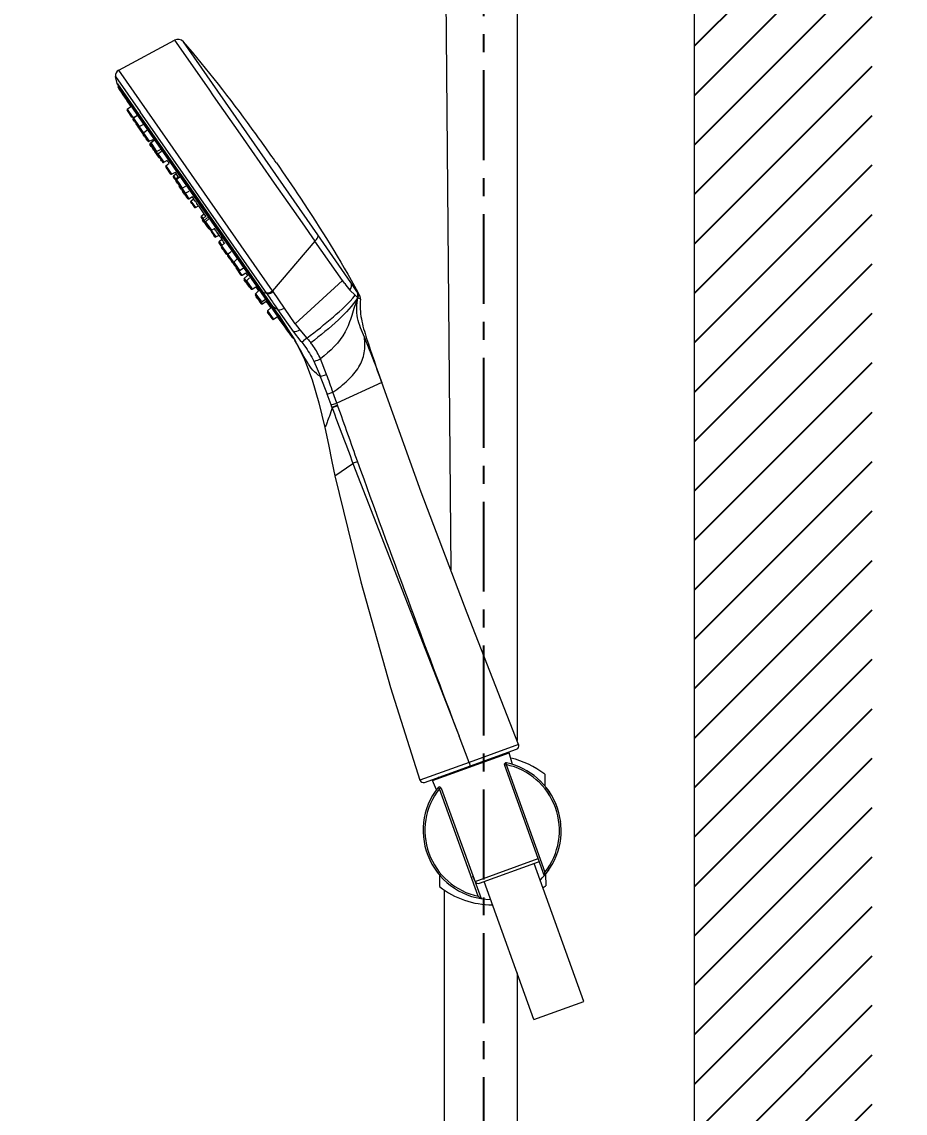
# Model space of a CAD drawing. Header units: millimetres. Extents: x 6110 to 6704, y -2661 to -1821.
# Drawn here: x 6550 to 6612.3, y -2240.7 to -2163.6 of the extents above; entities that cross this region are included whole.
import ezdxf

# ---------------------------------------------------------------- set-up
doc = ezdxf.new("R2010")
doc.units = ezdxf.units.MM
doc.header["$LTSCALE"] = 0.1
doc.linetypes.add('CENTERX2', pattern=[101.6, 63.5, -12.7, 12.7, -12.7])
doc.layers.get('0').update_dxf_attribs({"lineweight": 15})
doc.layers.add('CENTER', color=1, linetype='CENTERX2')
doc.layers.add('hatch', color=2, linetype='Continuous')
doc.layers.add('DIM', color=3, linetype='Continuous', lineweight=9)
doc.styles.get("Standard").update_dxf_attribs({"font": 'arial.ttf'})
doc.dimstyles.new('ISO-25', dxfattribs={"dimtxt": 2.5, "dimasz": 2.5, "dimexe": 1.25, "dimexo": 0.625, "dimtad": 1, "dimlfac": 5, "dimtxsty": 'Standard', "dimcen": 2.5, "dimadec": 0, "dimazin": 0, "dimtfac": 1, "dimtmove": 0, "dimatfit": 3, "dimfxl": 0, "dimarcsym": 0})

# ---------------------------------------------------------------- blocks, each defined once
blk = doc.blocks.new('*D72')
at = {"layer": 'Defpoints', "color": 0}
for p in [(6597.467, -2155.317), (6632.353, -2155.317), (6597.467, -2347.167)]:
    blk.add_point(p, dxfattribs=at)
at = {"layer": 'DIM', "color": 0, "lineweight": -2}
for p, q in [((6598.092, -2155.317), (6633.603, -2155.317)), ((6632.353, -2343.167), (6632.353, -2159.317)), ((6598.092, -2347.167), (6633.603, -2347.167))]:
    blk.add_line(p, q, dxfattribs=at)
at = {"layer": 'DIM', "color": 0}
for points in [[(6631.687, -2159.317), (6633.02, -2159.317), (6632.353, -2155.317)], [(6631.687, -2343.167), (6633.02, -2343.167), (6632.353, -2347.167)]]:
    blk.add_solid(points, dxfattribs=at)
at = {"layer": 'DIM', "color": 0, "insert": (6629.686, -2251.242), "char_height": 4, "attachment_point": 5, "rotation": 90}
blk.add_mtext('890', dxfattribs=at)
blk = doc.blocks.new('*D101')
at = {"layer": 'Defpoints', "color": 0}
for p in [(6582.564, -2065.446), (6577.237, -2374.632), (6560.365, -2384.178), (6559.133, -2399.214), (6582.564, -2406.63)]:
    blk.add_point(p, dxfattribs=at)
at = {"layer": 'DIM', "color": 0, "lineweight": -2}
for p, q in [((6559.821, -2384.485), (6549.968, -2390.06)), ((6582.564, -2407.255), (6582.564, -2409.07))]:
    blk.add_line(p, q, dxfattribs=at)
blk.add_arc((6582.564, -2371.618), 36.202, 217.41963, 262.08037, dxfattribs=at)
at = {"layer": 'DIM', "color": 0}
for points in [[(6553.117, -2394.075), (6554.508, -2393.156), (6551.056, -2389.445)], [(6577.634, -2406.643), (6577.519, -2408.306), (6582.564, -2407.82)]]:
    blk.add_solid(points, dxfattribs=at)
at = {"layer": 'DIM', "color": 0, "insert": (6565.928, -2400.145), "char_height": 5, "attachment_point": 5, "rotation": 329.75}
blk.add_mtext('61%%D', dxfattribs=at)

msp = doc.modelspace()

# ---------------------------------------------------------------- hatches: boundary and pattern name
at = {"layer": 'hatch'}
h = msp.add_hatch(dxfattribs=at)
h.set_pattern_fill('ANSI31', color=256, scale=0.777568)
h.set_pattern_definition([(45, (5809.2703, -2562.4971), (-1.7456907, 1.7456907), [])])
edge = h.paths.add_edge_path()
edge.add_spline(control_points=[(6597.4753, -2327.6311), (6597.5331, -2327.6451), (6597.6353, -2327.6615), (6597.7761, -2327.6615), (6597.8566, -2327.6514), (6597.8936, -2327.6448)], knot_values=[0, 0, 0, 0, 0.4237752, 0.7322165, 1, 1, 1, 1], degree=3, periodic=0)
edge.add_line((6597.5166, -2327.6369), (6597.9333, -2327.6369))
edge.add_arc((6597.7003, -2326.5693), 1.0927, 280.190547, 282.316356, ccw=False)
edge.add_spline(control_points=[(6597.8936, -2327.6448), (6597.8566, -2327.6514), (6597.7761, -2327.6615), (6597.6353, -2327.6615), (6597.5331, -2327.6451), (6597.4753, -2327.6311)], knot_values=[0, 0, 0, 0, 0.2677835, 0.5762248, 1, 1, 1, 1], degree=3, periodic=0)
edge.add_line((6597.4668, -2327.6762), (6597.4668, -2329.6212))
edge.add_line((6597.4668, -2329.6212), (6597.5166, -2329.6212))
edge.add_spline(control_points=[(6597.8936, -2329.6133), (6597.8566, -2329.6067), (6597.7761, -2329.5966), (6597.6353, -2329.5966), (6597.5331, -2329.613), (6597.4753, -2329.627)], knot_values=[0, 0, 0, 0, 0.2677887, 0.5762346, 1, 1, 1, 1], degree=3, periodic=0)
edge.add_line((6599.0317, -2329.4097), (6599.2169, -2329.4097))
edge.add_ellipse((6599.6335, -2328.629), major_axis=(0, -1), ratio=0.6666667, start_angle=218.682187, end_angle=321.317813, ccw=False)
edge.add_line((6598.6491, -2327.6369), (6597.5166, -2327.6369))
edge.add_spline(control_points=[(6597.4753, -2327.6311), (6597.5331, -2327.6451), (6597.6353, -2327.6615), (6597.7761, -2327.6615), (6597.8566, -2327.6514), (6597.8936, -2327.6448)], knot_values=[0, 0, 0, 0, 0.4237752, 0.7322165, 1, 1, 1, 1], degree=3, periodic=0)
edge.add_arc((6597.7003, -2326.5693), 1.0927, 280.190547, 282.316356)
edge.add_line((6597.9333, -2327.6369), (6605.717, -2327.6369))
edge.add_line((6605.717, -2327.6369), (6605.717, -2329.6212))
edge.add_line((6605.717, -2329.6212), (6597.5166, -2329.6212))
edge.add_spline(control_points=[(6597.8936, -2329.6133), (6597.8566, -2329.6067), (6597.7761, -2329.5966), (6597.6353, -2329.5966), (6597.5331, -2329.613), (6597.4753, -2329.627)], knot_values=[0, 0, 0, 0, 0.2677887, 0.5762346, 1, 1, 1, 1], degree=3, periodic=0)
edge.add_line((6597.4753, -2329.627), (6597.4668, -2329.6291))
edge.add_line((6597.4668, -2329.6291), (6597.4668, -2342.6294))
edge.add_line((6597.4668, -2342.6294), (6597.4753, -2342.6314))
edge.add_spline(control_points=[(6597.4753, -2342.6314), (6597.5331, -2342.6454), (6597.6353, -2342.6618), (6597.7761, -2342.6618), (6597.8566, -2342.6518), (6597.8936, -2342.6451)], knot_values=[0, 0, 0, 0, 0.4237752, 0.7322165, 1, 1, 1, 1], degree=3, periodic=0)
edge.add_line((6597.5166, -2342.6372), (6597.9333, -2342.6372))
edge.add_arc((6597.7003, -2341.5697), 1.0927, 280.190547, 282.316356, ccw=False)
edge.add_spline(control_points=[(6597.8936, -2342.6451), (6597.8566, -2342.6518), (6597.7761, -2342.6618), (6597.6353, -2342.6618), (6597.5331, -2342.6454), (6597.4753, -2342.6314)], knot_values=[0, 0, 0, 0, 0.2677835, 0.5762248, 1, 1, 1, 1], degree=3, periodic=0)
edge.add_line((6597.4668, -2342.6765), (6597.4668, -2344.6216))
edge.add_line((6597.4668, -2344.6216), (6597.5166, -2344.6216))
edge.add_spline(control_points=[(6597.8936, -2344.6136), (6597.8566, -2344.607), (6597.7761, -2344.5969), (6597.6353, -2344.5969), (6597.5331, -2344.6133), (6597.4753, -2344.6273)], knot_values=[0, 0, 0, 0, 0.2677887, 0.5762346, 1, 1, 1, 1], degree=3, periodic=0)
edge.add_line((6599.0317, -2344.41), (6599.2169, -2344.41))
edge.add_ellipse((6599.6335, -2343.6294), major_axis=(0, -1), ratio=0.6666667, start_angle=218.682187, end_angle=321.317813, ccw=False)
edge.add_line((6598.6491, -2342.6372), (6597.5166, -2342.6372))
edge.add_spline(control_points=[(6597.4753, -2342.6314), (6597.5331, -2342.6454), (6597.6353, -2342.6618), (6597.7761, -2342.6618), (6597.8566, -2342.6518), (6597.8936, -2342.6451)], knot_values=[0, 0, 0, 0, 0.4237752, 0.7322165, 1, 1, 1, 1], degree=3, periodic=0)
edge.add_arc((6597.7003, -2341.5697), 1.0927, 280.190547, 282.316356)
edge.add_line((6597.9333, -2342.6372), (6605.717, -2342.6372))
edge.add_line((6605.717, -2342.6372), (6605.717, -2344.6216))
edge.add_line((6605.717, -2344.6216), (6597.5166, -2344.6216))
edge.add_spline(control_points=[(6597.8936, -2344.6136), (6597.8566, -2344.607), (6597.7761, -2344.5969), (6597.6353, -2344.5969), (6597.5331, -2344.6133), (6597.4753, -2344.6273)], knot_values=[0, 0, 0, 0, 0.2677887, 0.5762346, 1, 1, 1, 1], degree=3, periodic=0)
edge.add_line((6597.4753, -2344.6273), (6597.4668, -2344.6294))
edge.add_line((6597.4668, -2344.6294), (6597.4668, -2580.4433))
edge.add_line((6597.4668, -2580.4433), (6610.0143, -2580.4433))
edge.add_line((6610.0143, -2580.4433), (6610.0143, -2004.0771))
edge.add_line((6610.0143, -2004.0771), (6597.4668, -2004.0771))
edge.add_line((6597.4668, -2004.0771), (6597.4668, -2327.629))
edge.add_line((6597.4668, -2327.629), (6597.4753, -2327.6311))

# ---------------------------------------------------------------- linework, layer by layer
msp.add_line((6597.4668, -2580.4433), (6597.4668, -2003.4667))
at = {"color": 7, "linetype": 'Continuous'}
for p, q in [((6579.8722, -2157.8049), (6580.2607, -2202.3249)), ((6584.9393, -2157.7607), (6584.9393, -2214.3871)), ((6556.8177, -2167.0359), (6560.7591, -2164.9259)), ((6560.7591, -2164.9259), (6563.1733, -2168.3898)), ((6570.8792, -2178.6751), (6561.3769, -2165.0364)), ((6559.3586, -2170.6817), (6556.8177, -2167.0359)), ((6556.5784, -2167.4888), (6558.3244, -2169.9937)), ((6556.7075, -2167.9776), (6556.5784, -2167.4888)), ((6556.723, -2168.0081), (6556.7075, -2167.9776)), ((6561.4085, -2174.7239), (6556.7075, -2167.9776)), ((6556.723, -2168.0081), (6561.037, -2174.1989)), ((6556.7838, -2168.1638), (6556.8161, -2168.1413)), ((6556.7838, -2168.1638), (6561.0049, -2174.2213)), ((6556.7641, -2168.2668), (6559.2678, -2171.8592)), ((6563.1733, -2168.3898), (6563.491, -2168.8459)), ((6563.491, -2168.8459), (6565.3904, -2171.5721)), ((6557.4137, -2169.7966), (6557.6659, -2169.6208)), ((6557.4137, -2169.7966), (6557.8144, -2170.3968)), ((6557.395, -2169.901), (6557.7225, -2170.3711)), ((6557.8144, -2170.3968), (6557.7225, -2170.3711)), ((6557.8144, -2170.3968), (6557.9871, -2170.3205)), ((6557.8422, -2170.4235), (6557.8242, -2170.4451)), ((6557.8285, -2170.5239), (6557.9224, -2170.6586)), ((6557.949, -2170.6956), (6557.8292, -2170.5236)), ((6557.8474, -2170.4195), (6557.8415, -2170.4238)), ((6557.8656, -2170.4447), (6557.8432, -2170.5437)), ((6557.8468, -2170.4197), (6558.0983, -2170.2416)), ((6557.8474, -2170.4195), (6557.8656, -2170.4446)), ((6557.8656, -2170.4446), (6558.2489, -2171.0189)), ((6567.262, -2182.8233), (6558.3244, -2169.9937)), ((6557.9448, -2170.6895), (6558.0368, -2170.8215)), ((6558.0368, -2170.8215), (6558.1565, -2170.9934)), ((6558.1558, -2170.9936), (6558.0471, -2170.8377)), ((6558.1558, -2170.9964), (6558.1565, -2171.0252)), ((6558.1565, -2171.0252), (6558.1681, -2171.0522)), ((6558.1681, -2171.0522), (6558.4934, -2171.5191)), ((6558.2445, -2171.0376), (6558.5286, -2171.4566)), ((6558.2487, -2171.0189), (6558.5334, -2170.8902)), ((6558.5501, -2171.4738), (6558.7963, -2171.2872)), ((6567.6788, -2182.6249), (6559.3586, -2170.6817)), ((6558.5215, -2171.5433), (6558.4934, -2171.5191)), ((6558.5286, -2171.4566), (6558.5454, -2171.4814)), ((6558.5332, -2171.5768), (6558.628, -2171.7129)), ((6558.6526, -2171.7471), (6558.5338, -2171.5766)), ((6558.5681, -2171.4991), (6558.5478, -2171.5967)), ((6558.55, -2171.4739), (6558.568, -2171.4991)), ((6558.568, -2171.4991), (6558.9535, -2172.0677)), ((6558.6486, -2171.7413), (6558.7398, -2171.8723)), ((6558.7398, -2171.8723), (6558.8589, -2172.0432)), ((6558.8583, -2172.0435), (6558.752, -2171.891)), ((6558.9022, -2172.0735), (6558.9298, -2172.0748)), ((6558.9292, -2172.075), (6558.9535, -2172.0677)), ((6558.9534, -2172.0678), (6559.2311, -2171.9313)), ((6559.029, -2172.2031), (6559.2711, -2172.0079)), ((6559.0727, -2172.1809), (6559.3193, -2171.9971)), ((6559.2678, -2171.8592), (6566.8679, -2182.7689)), ((6565.3904, -2171.5721), (6565.6005, -2171.8736)), ((6565.6005, -2171.8736), (6566.7816, -2173.5691)), ((6559.1103, -2172.4419), (6559.0145, -2172.3043)), ((6559.029, -2172.2031), (6559.0432, -2172.2237)), ((6559.0559, -2172.284), (6559.3826, -2172.7529)), ((6559.0706, -2172.3848), (6559.1092, -2172.4403)), ((6559.0726, -2172.181), (6559.1426, -2172.2771)), ((6559.1092, -2172.4403), (6559.1134, -2172.4463)), ((6559.1426, -2172.2771), (6559.1097, -2172.3611)), ((6559.1134, -2172.4463), (6559.222, -2172.6022)), ((6559.1426, -2172.2771), (6559.4766, -2172.7777)), ((6559.222, -2172.6022), (6559.2432, -2172.6326)), ((6559.2431, -2172.6326), (6559.2393, -2172.627)), ((6559.2818, -2172.6881), (6559.2431, -2172.6326)), ((6559.2432, -2172.6326), (6559.423, -2172.8904)), ((6559.3441, -2172.777), (6559.6287, -2173.1856)), ((6559.345, -2172.7791), (6559.4009, -2172.8594)), ((6559.4323, -2172.7823), (6559.4441, -2172.7994)), ((6559.4441, -2172.7994), (6559.5553, -2172.9606)), ((6559.4765, -2172.7777), (6559.757, -2172.6429)), ((6559.5822, -2172.957), (6559.8255, -2172.7668)), ((6559.5244, -2173.0366), (6559.6283, -2173.1858)), ((6559.5668, -2173.059), (6559.8917, -2173.5254)), ((6559.5822, -2172.9571), (6559.6512, -2173.0535)), ((6559.6512, -2173.0535), (6559.6205, -2173.136)), ((6559.6512, -2173.0535), (6559.9873, -2173.5494)), ((6559.7909, -2173.3826), (6559.798, -2173.3927)), ((6559.7932, -2173.386), (6559.7909, -2173.3826)), ((6559.8325, -2173.4424), (6559.7932, -2173.386)), ((6559.798, -2173.3927), (6559.8906, -2173.5258)), ((6559.9615, -2173.5573), (6559.9873, -2173.5493)), ((6559.9873, -2173.5494), (6560.2627, -2173.409)), ((6560.1406, -2173.8006), (6560.3813, -2173.6035)), ((6566.7816, -2173.5691), (6567.7896, -2175.0159)), ((6560.1268, -2173.9018), (6560.2237, -2174.0409)), ((6560.1274, -2173.9012), (6560.4507, -2174.3652)), ((6560.1406, -2173.8006), (6560.1408, -2173.801)), ((6560.1414, -2173.8003), (6560.2096, -2173.8969)), ((6560.1848, -2173.9849), (6560.2229, -2174.0397)), ((6560.2096, -2173.8969), (6560.5479, -2174.3884)), ((6560.3518, -2174.2247), (6560.358, -2174.2336)), ((6560.3518, -2174.2247), (6560.3582, -2174.2339)), ((6560.3917, -2174.2821), (6560.3525, -2174.2259)), ((6560.358, -2174.2336), (6560.4497, -2174.3652)), ((6560.3582, -2174.2339), (6560.3964, -2174.2888)), ((6560.5479, -2174.3884), (6560.8184, -2174.2424)), ((6560.6681, -2174.5141), (6560.8644, -2174.3473)), ((6561.0172, -2174.5698), (6560.8644, -2174.3473)), ((6561.0049, -2174.2213), (6566.9293, -2182.7259)), ((6561.037, -2174.1989), (6561.1915, -2174.4206)), ((6561.1915, -2174.4206), (6562.2714, -2175.9707)), ((6560.6595, -2174.5807), (6560.7366, -2174.6914)), ((6560.6681, -2174.5141), (6560.8491, -2174.7735)), ((6560.7366, -2174.6914), (6560.8103, -2174.7972)), ((6560.8103, -2174.7972), (6560.8465, -2174.8492)), ((6560.8141, -2174.8024), (6560.8567, -2174.8637)), ((6560.8227, -2174.7357), (6561.0188, -2174.569)), ((6560.8491, -2174.7735), (6560.863, -2174.7936)), ((6560.851, -2174.8555), (6560.8613, -2174.8781)), ((6560.9581, -2175.0172), (6560.8613, -2174.8782)), ((6560.8629, -2174.8776), (6561.189, -2175.3456)), ((6560.8776, -2174.7761), (6561.1181, -2174.5835)), ((6560.8776, -2174.7761), (6561.0237, -2174.9771)), ((6560.9041, -2174.9396), (6560.974, -2175.0399)), ((6561.0237, -2174.9771), (6560.9754, -2175.039)), ((6561.0341, -2174.5906), (6561.0188, -2174.569)), ((6561.0237, -2174.9771), (6561.2854, -2175.3693)), ((6561.0767, -2175.1844), (6561.0743, -2175.1925)), ((6561.0743, -2175.1925), (6561.0761, -2175.2193)), ((6561.0775, -2175.1856), (6561.0756, -2175.192)), ((6561.0756, -2175.192), (6561.0774, -2175.2188)), ((6562.9318, -2176.9104), (6561.4085, -2174.7239)), ((6567.7896, -2175.0159), (6568.7492, -2176.3934)), ((6561.0761, -2175.2193), (6561.0872, -2175.2437)), ((6561.0774, -2175.2188), (6561.0886, -2175.2432)), ((6561.1841, -2175.3828), (6561.0873, -2175.2438)), ((6561.2465, -2175.4698), (6561.0886, -2175.2433)), ((6561.1652, -2175.3556), (6561.1996, -2175.4049)), ((6561.2093, -2175.3783), (6561.2007, -2175.4041)), ((6561.2465, -2175.4698), (6561.4133, -2175.7093)), ((6561.2711, -2175.3785), (6561.5104, -2175.7325)), ((6561.2853, -2175.3693), (6561.5597, -2175.2256)), ((6561.3257, -2175.5861), (6561.312, -2175.5665)), ((6561.3121, -2175.5665), (6561.3257, -2175.586)), ((6561.4077, -2175.7407), (6561.3373, -2175.6396)), ((6561.45, -2175.7995), (6561.3386, -2175.6395)), ((6561.3408, -2175.6447), (6561.3397, -2175.643)), ((6561.3797, -2175.7005), (6561.3948, -2175.7221)), ((6561.3948, -2175.7221), (6561.4492, -2175.8001)), ((6561.3948, -2175.7221), (6561.4492, -2175.8001)), ((6561.4342, -2175.7788), (6561.4077, -2175.7407)), ((6561.4088, -2175.7402), (6561.6616, -2176.1032)), ((6561.4955, -2175.7427), (6561.7594, -2176.126)), ((6561.5103, -2175.7325), (6561.7824, -2175.5862)), ((6561.549, -2175.9436), (6561.6605, -2176.1036)), ((6561.657, -2176.0986), (6561.6582, -2176.1002)), ((6561.7594, -2176.126), (6562.0292, -2175.9771)), ((6561.9618, -2176.4507), (6561.8937, -2176.3529)), ((6561.8941, -2176.3524), (6562.1591, -2176.7329)), ((6561.897, -2176.3566), (6561.896, -2176.3552)), ((6561.9021, -2176.286), (6562.0979, -2176.1199)), ((6561.9027, -2176.2857), (6562.0392, -2176.4816)), ((6561.9077, -2176.3719), (6561.9581, -2176.4444)), ((6562.0392, -2176.4816), (6562.2247, -2176.7479)), ((6562.0903, -2176.6352), (6562.1584, -2176.7329)), ((6562.1572, -2176.7301), (6562.0951, -2176.6409)), ((6562.22, -2176.2926), (6562.0979, -2176.1199)), ((6562.1562, -2176.7287), (6562.1572, -2176.7301)), ((6562.2247, -2176.7479), (6562.4468, -2176.6229)), ((6562.2714, -2175.9707), (6563.0115, -2177.033)), ((6562.4468, -2176.6229), (6562.3324, -2176.4547)), ((6568.7492, -2176.3934), (6569.754, -2177.8359)), ((6562.7143, -2177.5309), (6562.6322, -2177.413)), ((6562.6328, -2177.4128), (6562.7289, -2177.5507)), ((6562.6408, -2177.3463), (6562.8359, -2177.1808)), ((6562.6414, -2177.3461), (6562.7615, -2177.5184)), ((6562.7417, -2177.5353), (6562.9762, -2177.3348)), ((6562.9565, -2177.3502), (6562.8359, -2177.1808)), ((6562.8485, -2177.6517), (6563.0825, -2177.4502)), ((6563.5592, -2177.8111), (6562.9318, -2176.9104)), ((6563.0115, -2177.033), (6563.5554, -2177.8138)), ((6562.8175, -2177.7643), (6562.7277, -2177.6356)), ((6562.8262, -2177.7749), (6562.7289, -2177.6352)), ((6562.7417, -2177.5353), (6562.8185, -2177.6427)), ((6562.8252, -2177.7756), (6562.8174, -2177.7644)), ((6562.8175, -2177.7643), (6562.8253, -2177.7755)), ((6562.8175, -2177.7643), (6562.8253, -2177.7755)), ((6562.8184, -2177.7637), (6563.0521, -2178.0992)), ((6562.8185, -2177.6427), (6562.8318, -2177.6617)), ((6562.934, -2177.8921), (6562.836, -2177.7515)), ((6562.8486, -2177.6517), (6562.9276, -2177.7586)), ((6562.918, -2177.8692), (6563.1606, -2178.2174)), ((6562.9376, -2177.8556), (6563.2636, -2178.3236)), ((6562.9499, -2177.7561), (6563.1833, -2177.5535)), ((6562.9499, -2177.7561), (6563.1838, -2178.0777)), ((6562.9541, -2177.9605), (6563.051, -2178.0996)), ((6563.0378, -2178.0001), (6563.0153, -2178.0088)), ((6563.0286, -2178.0674), (6563.0501, -2178.0983)), ((6563.0975, -2178.1295), (6563.1591, -2178.2179)), ((6563.099, -2178.1317), (6563.0975, -2178.1295)), ((6563.1838, -2178.0777), (6563.1177, -2178.1141)), ((6563.1838, -2178.0777), (6563.3625, -2178.3457)), ((6563.2027, -2178.2479), (6563.2113, -2178.2484)), ((6563.2085, -2178.2476), (6563.2619, -2178.3242)), ((6563.2086, -2178.2477), (6563.2214, -2178.2661)), ((6563.3626, -2178.3457), (6563.6299, -2178.1919)), ((6563.5554, -2177.8138), (6564.2685, -2178.8375)), ((6566.9653, -2182.7008), (6563.5592, -2177.8111)), ((6563.6438, -2178.338), (6563.5689, -2178.2325)), ((6569.754, -2177.8359), (6570.6527, -2179.1262)), ((6563.2619, -2178.3242), (6563.2814, -2178.3434)), ((6563.3386, -2178.4271), (6563.4069, -2178.525)), ((6563.3392, -2178.4269), (6563.6042, -2178.8073)), ((6563.3473, -2178.3604), (6563.3696, -2178.3416)), ((6563.3478, -2178.3602), (6563.6698, -2178.8223)), ((6563.3539, -2178.448), (6563.4074, -2178.5248)), ((6563.4049, -2178.5222), (6563.4069, -2178.525)), ((6563.5355, -2178.7097), (6563.5374, -2178.7124)), ((6563.6037, -2178.8075), (6563.5356, -2178.7097)), ((6563.6018, -2178.8039), (6563.538, -2178.7122)), ((6563.6698, -2178.8223), (6563.8933, -2178.6966)), ((6563.8933, -2178.6966), (6563.8067, -2178.5704)), ((6563.8994, -2179.1527), (6564.093, -2178.9881)), ((6564.1609, -2179.0827), (6564.0931, -2178.9882)), ((6564.2685, -2178.8375), (6565.612, -2180.7661)), ((6573.2101, -2182.0313), (6570.8792, -2178.6751)), ((6563.8907, -2179.2194), (6563.9716, -2179.3348)), ((6563.8997, -2179.1526), (6564.0909, -2179.4269)), ((6564.0554, -2179.4551), (6563.9082, -2179.2438)), ((6563.916, -2179.2557), (6563.9713, -2179.335)), ((6563.9613, -2179.32), (6563.9716, -2179.3348)), ((6563.9716, -2179.3348), (6564.0554, -2179.4551)), ((6564.0585, -2179.4595), (6564.0554, -2179.4551)), ((6564.1555, -2179.685), (6564.0575, -2179.5443)), ((6564.0585, -2179.5439), (6564.3817, -2180.0079)), ((6564.1392, -2179.6599), (6564.0585, -2179.5439)), ((6564.0707, -2179.4445), (6564.3025, -2179.2422)), ((6564.0707, -2179.4445), (6564.3796, -2179.8828)), ((6564.1383, -2179.6602), (6564.181, -2179.7215)), ((6564.1383, -2179.6602), (6564.1812, -2179.7219)), ((6564.2833, -2179.256), (6564.2665, -2179.2321)), ((6570.6534, -2179.1268), (6567.6781, -2182.6244)), ((6572.6102, -2181.9001), (6570.6527, -2179.1262)), ((6564.2844, -2179.87), (6564.3807, -2180.0083)), ((6564.301, -2179.892), (6564.3817, -2180.0079)), ((6564.3796, -2179.8828), (6564.4809, -2180.03)), ((6564.4809, -2180.03), (6564.6504, -2179.9317)), ((6564.501, -2180.0159), (6564.5227, -2180.0471)), ((6564.605, -2180.2933), (6564.5055, -2180.1504)), ((6564.6314, -2180.3289), (6564.5067, -2180.15)), ((6564.5167, -2180.0519), (6564.5171, -2180.0526)), ((6564.5179, -2180.0514), (6564.7472, -2179.8442)), ((6564.518, -2180.0514), (6564.8313, -2180.4891)), ((6564.5866, -2180.2668), (6564.6299, -2180.3289)), ((6564.6061, -2180.2925), (6564.6154, -2180.3059)), ((6564.6154, -2180.3059), (6564.6607, -2180.371)), ((6564.6607, -2180.371), (6564.8315, -2180.6161)), ((6564.7207, -2180.4593), (6564.8302, -2180.6166)), ((6564.8313, -2180.4891), (6564.7504, -2180.4997)), ((6564.8313, -2180.4891), (6564.9061, -2180.5976)), ((6564.9314, -2180.6056), (6565.158, -2180.3934)), ((6564.9087, -2180.6456), (6564.9068, -2180.6515)), ((6564.9068, -2180.6515), (6564.9084, -2180.6788)), ((6564.9084, -2180.6788), (6564.9197, -2180.7038)), ((6564.9315, -2180.6056), (6564.9166, -2180.6249)), ((6565.0207, -2180.8488), (6564.9197, -2180.7038)), ((6565.0462, -2180.8826), (6564.9212, -2180.7032)), ((6564.9315, -2180.6056), (6565.2493, -2181.0429)), ((6565.001, -2180.8205), (6565.0445, -2180.8828)), ((6565.0025, -2180.8199), (6565.0309, -2180.8606)), ((6565.0309, -2180.8606), (6565.0763, -2180.9258)), ((6565.0763, -2180.9258), (6565.1519, -2181.0343)), ((6565.0966, -2181.0356), (6565.1951, -2181.1769)), ((6565.0973, -2181.0354), (6565.4206, -2181.4995)), ((6565.1275, -2181.0799), (6565.1951, -2181.1769)), ((6565.1663, -2181.055), (6565.1379, -2181.0143)), ((6565.1519, -2181.0343), (6565.2476, -2181.1717)), ((6565.2493, -2181.0429), (6565.1663, -2181.055)), ((6565.2493, -2181.0429), (6565.349, -2181.1924)), ((6565.2973, -2181.2021), (6565.3098, -2181.2198)), ((6565.349, -2181.1924), (6565.6097, -2181.0289)), ((6565.612, -2180.7661), (6566.9615, -2182.7036)), ((6565.3239, -2181.362), (6565.4199, -2181.4997)), ((6565.4112, -2181.486), (6565.4197, -2181.4982)), ((6565.4816, -2181.465), (6565.5203, -2181.5212)), ((6565.5204, -2181.5212), (6565.7877, -2181.3632)), ((6565.7657, -2181.9952), (6565.6655, -2181.8518)), ((6565.677, -2181.7531), (6565.9056, -2181.5485)), ((6565.6772, -2181.753), (6565.7902, -2181.9127)), ((6565.6849, -2181.8797), (6565.7641, -2181.9934)), ((6565.7641, -2181.9933), (6565.7655, -2181.9953)), ((6565.7641, -2181.9934), (6565.7655, -2181.9953)), ((6565.7643, -2181.9932), (6565.7717, -2182.0038)), ((6565.7717, -2182.0039), (6565.8166, -2182.0683)), ((6565.7902, -2181.9127), (6565.8068, -2181.9361)), ((6565.9419, -2182.2104), (6565.812, -2182.024)), ((6565.8166, -2182.0683), (6565.8932, -2182.1783)), ((6565.8167, -2182.0684), (6565.8253, -2182.0808)), ((6565.8221, -2181.9266), (6566.0476, -2181.7148)), ((6565.8222, -2181.9265), (6566.2002, -2182.4545)), ((6565.8253, -2182.0808), (6565.9056, -2182.196)), ((6572.6103, -2181.9002), (6569.2598, -2184.9551)), ((6572.775, -2182.1188), (6572.6102, -2181.9001)), ((6573.6357, -2182.6654), (6573.2101, -2182.0313)), ((6565.893, -2182.1784), (6565.9233, -2182.2218)), ((6565.893, -2182.1784), (6565.9234, -2182.2221)), ((6565.9053, -2182.1961), (6565.893, -2182.1784)), ((6565.8932, -2182.1783), (6565.9053, -2182.1956)), ((6565.9236, -2182.222), (6565.8932, -2182.1783)), ((6565.9053, -2182.1961), (6565.9888, -2182.3156)), ((6565.9419, -2182.2104), (6566.0329, -2182.341)), ((6566.0329, -2182.341), (6566.0419, -2182.354)), ((6566.0412, -2182.3545), (6566.1362, -2182.4909)), ((6566.0419, -2182.354), (6566.1371, -2182.4906)), ((6566.0509, -2182.3669), (6566.0419, -2182.354)), ((6566.0882, -2182.4205), (6566.0509, -2182.3669)), ((6566.2002, -2182.4545), (6566.1061, -2182.4462)), ((6566.1798, -2182.5208), (6566.2074, -2182.5222)), ((6566.2002, -2182.4545), (6566.2385, -2182.5112)), ((6566.2066, -2182.5225), (6566.2331, -2182.5143)), ((6566.2323, -2182.5146), (6566.2325, -2182.5145)), ((6566.2331, -2182.5143), (6566.2385, -2182.5112)), ((6566.2386, -2182.5111), (6566.5001, -2182.3465)), ((6566.4784, -2182.8326), (6566.6835, -2182.6287)), ((6566.4785, -2182.8324), (6566.4788, -2182.8331)), ((6566.4794, -2182.8322), (6566.7006, -2182.6124)), ((6566.4795, -2182.8321), (6566.8631, -2183.3599)), ((6566.8679, -2182.7689), (6569.07, -2185.9315)), ((6566.9293, -2182.7259), (6567.6432, -2183.7509)), ((6566.9615, -2182.7036), (6566.9775, -2182.7184)), ((6566.9616, -2182.7036), (6567.6784, -2183.7264)), ((6566.9775, -2182.7184), (6566.9653, -2182.7008)), ((6567.6834, -2183.7235), (6566.9774, -2182.7183)), ((6567.0696, -2182.7625), (6566.9775, -2182.7184)), ((6567.2621, -2182.8233), (6567.0696, -2182.7625)), ((6567.7207, -2182.6847), (6567.6789, -2182.6248)), ((6568.506, -2183.8463), (6567.7208, -2182.6846)), ((6573.5185, -2182.9405), (6573.1216, -2182.5711)), ((6573.6767, -2182.7267), (6573.6614, -2182.7038)), ((6573.8193, -2182.9449), (6573.6767, -2182.7267)), ((6566.4699, -2182.9285), (6566.5149, -2182.9931)), ((6566.6019, -2183.1162), (6566.4709, -2182.9281)), ((6566.5151, -2182.9916), (6566.513, -2182.9986)), ((6566.5153, -2182.9919), (6566.5133, -2182.9985)), ((6566.6324, -2183.2021), (6566.526, -2183.0499)), ((6566.5298, -2183.0549), (6566.5263, -2183.0498)), ((6566.6019, -2183.1162), (6566.6934, -2183.2475)), ((6566.6324, -2183.2021), (6566.6776, -2183.2669)), ((6566.6776, -2183.2669), (6566.6838, -2183.2759)), ((6566.6838, -2183.2759), (6566.7471, -2183.3668)), ((6566.6934, -2183.2475), (6566.7036, -2183.2621)), ((6566.7107, -2183.2725), (6566.7035, -2183.2622)), ((6566.7036, -2183.2621), (6566.7979, -2183.3975)), ((6566.7484, -2183.3265), (6566.7107, -2183.2725)), ((6566.7471, -2183.3668), (6566.7669, -2183.3952)), ((6566.7495, -2183.3703), (6566.7849, -2183.4216)), ((6566.7676, -2183.3967), (6566.7565, -2183.3808)), ((6566.7863, -2183.4231), (6566.7567, -2183.3806)), ((6566.8631, -2183.3599), (6566.7669, -2183.353)), ((6566.7669, -2183.3952), (6566.8512, -2183.5167)), ((6566.7778, -2183.4115), (6566.7676, -2183.3967)), ((6566.9492, -2183.5303), (6566.8479, -2183.5115)), ((6566.8631, -2183.3599), (6566.9011, -2183.417)), ((6566.9013, -2183.4169), (6567.1568, -2183.2458)), ((6566.9312, -2183.5046), (6566.9492, -2183.5303)), ((6566.9493, -2183.5303), (6566.9536, -2183.5368)), ((6566.9537, -2183.5367), (6567.2135, -2183.3694)), ((6573.6578, -2183.0714), (6573.5185, -2182.9405)), ((6573.6883, -2183.0999), (6573.6545, -2183.0799)), ((6573.7068, -2183.1154), (6573.6883, -2183.0999)), ((6573.8784, -2183.2236), (6573.7069, -2183.1154)), ((6573.8582, -2183.036), (6573.8007, -2182.9741)), ((6573.8813, -2183.131), (6573.8582, -2183.036)), ((6573.8784, -2183.2236), (6573.8813, -2183.131)), ((6567.3266, -2184.0506), (6567.3142, -2184.0676)), ((6567.4237, -2184.2966), (6567.3184, -2184.146)), ((6567.3261, -2184.0509), (6567.5444, -2183.8269)), ((6567.3266, -2184.0506), (6567.7281, -2184.6027)), ((6567.4221, -2184.2948), (6567.4235, -2184.2967)), ((6567.4224, -2184.2946), (6567.4257, -2184.2993)), ((6567.4257, -2184.2993), (6567.5526, -2184.4814)), ((6567.6432, -2183.7509), (6568.608, -2185.1363)), ((6567.6785, -2183.7264), (6567.6993, -2183.7461)), ((6567.6993, -2183.7461), (6567.6834, -2183.7235)), ((6567.8199, -2183.8309), (6567.6993, -2183.7461)), ((6568.055, -2183.9546), (6567.8199, -2183.8309)), ((6569.1633, -2185.4927), (6568.055, -2183.9546)), ((6568.1078, -2184.3435), (6568.9314, -2185.6343)), ((6569.2598, -2184.955), (6568.506, -2183.8463)), ((6567.538, -2184.4612), (6567.6458, -2184.616)), ((6567.5616, -2184.4951), (6567.5522, -2184.4817)), ((6567.5526, -2184.4814), (6567.5614, -2184.4941)), ((6567.7281, -2184.6027), (6567.7462, -2184.6281)), ((6567.7462, -2184.6281), (6567.7505, -2184.6347)), ((6567.7506, -2184.6346), (6568.0032, -2184.4594)), ((6569.2599, -2184.9549), (6569.5955, -2185.3772)), ((6568.9314, -2185.6343), (6568.9653, -2185.6851)), ((6568.9653, -2185.6851), (6569.1186, -2185.9153)), ((6569.1224, -2185.9214), (6569.24, -2186.1061)), ((6569.1462, -2185.9604), (6569.1676, -2185.993)), ((6569.6979, -2186.2024), (6569.1633, -2185.4927)), ((6569.5955, -2185.3772), (6570.1025, -2185.9689)), ((6569.8841, -2186.1149), (6570.0809, -2185.972)), ((6569.1815, -2186.0136), (6569.1961, -2186.0366)), ((6569.1961, -2186.0366), (6569.2207, -2186.0753)), ((6569.218, -2186.0717), (6569.232, -2186.0934)), ((6569.26, -2186.1377), (6569.234, -2186.0964)), ((6569.2587, -2186.1357), (6569.3268, -2186.2473)), ((6569.8726, -2186.1948), (6569.8841, -2186.1149)), ((6571.4948, -2188.535), (6571.0558, -2187.4301)), ((6570.5788, -2187.595), (6571.0496, -2188.6832)), ((6571.0475, -2188.6841), (6571.4948, -2188.535)), ((6571.0475, -2188.6841), (6571.5261, -2189.9288)), ((6571.5261, -2189.9288), (6571.9394, -2189.7961)), ((6572.2025, -2190.5603), (6571.9394, -2189.7961)), ((6575.3843, -2189.1027), (6572.2025, -2190.5603)), ((6571.8066, -2190.6908), (6571.5261, -2189.9288)), ((6571.8066, -2190.6908), (6572.2025, -2190.5603)), ((6572.2008, -2190.561), (6572.2558, -2190.707)), ((6571.8612, -2190.8386), (6571.8066, -2190.6908)), ((6571.8612, -2190.8386), (6572.2541, -2190.7077)), ((6571.8786, -2190.8855), (6571.8612, -2190.8386)), ((6572.2705, -2190.7543), (6571.8786, -2190.8855)), ((6572.2705, -2190.7543), (6572.2541, -2190.7077)), ((6572.081, -2195.6991), (6573.3536, -2194.8127)), ((6573.3537, -2194.8127), (6580.8475, -2214.0935)), ((6581.5521, -2215.9434), (6580.8475, -2214.0935)), ((6578.4026, -2217.3471), (6584.9026, -2214.999)), ((6578.9779, -2217.2228), (6584.3807, -2215.2711)), ((6579.0071, -2217.1563), (6584.3158, -2215.2386)), ((6585.0504, -2214.6722), (6581.5521, -2215.9434)), ((6584.6284, -2216.0883), (6584.3807, -2215.2711)), ((6581.5521, -2215.9434), (6578.0815, -2217.1928)), ((6581.5521, -2215.9433), (6581.6351, -2216.1794)), ((6584.1614, -2216.0939), (6584.1872, -2215.9716)), ((6584.0438, -2216.1364), (6584.0783, -2216.124)), ((6584.0438, -2216.1364), (6586.8626, -2223.9391)), ((6584.0783, -2216.124), (6584.1614, -2216.0939)), ((6584.1614, -2216.0939), (6586.906, -2223.6912)), ((6586.8979, -2216.7756), (6586.9051, -2217.5944)), ((6579.2524, -2217.8737), (6578.9779, -2217.2228)), ((6579.3995, -2216.987), (6579.3997, -2217.0145)), ((6579.3609, -2217.7152), (6579.4588, -2217.7927)), ((6579.542, -2217.7627), (6579.4588, -2217.7927)), ((6582.2034, -2225.39), (6579.4588, -2217.7927)), ((6579.5764, -2217.7503), (6579.542, -2217.7627)), ((6579.5764, -2217.7503), (6582.3952, -2225.553)), ((6581.9777, -2224.3373), (6586.4259, -2222.7304)), ((6582.2931, -2224.4753), (6586.466, -2222.9678)), ((6589.6595, -2232.8188), (6586.143, -2223.0845)), ((6579.4597, -2223.8896), (6579.4669, -2224.7083)), ((6581.9777, -2224.3373), (6581.8263, -2223.9782)), ((6586.1326, -2234.0929), (6582.6161, -2224.3586)), ((6586.8626, -2223.9391), (6586.8757, -2223.8674)), ((6586.9594, -2223.824), (6586.9666, -2224.6429)), ((6579.8035, -2224.9546), (6579.8035, -2342.1744)), ((6582.3952, -2225.553), (6582.3392, -2225.5061)), ((6584.9393, -2230.7897), (6584.9393, -2342.1528)), ((6586.1326, -2234.0929), (6589.6595, -2232.8188)), ((6589.1884, -2232.989), (6589.1893, -2232.9886))]:
    msp.add_line(p, q, dxfattribs=at)
for points in [[(6557.8242, -2170.4451), (6557.8157, -2170.4713), (6557.8172, -2170.4987), (6557.8285, -2170.5239)], [(6557.8249, -2170.4449), (6557.8164, -2170.471), (6557.8179, -2170.4985), (6557.8292, -2170.5236)], [(6558.1565, -2170.9934), (6558.1761, -2171.0127), (6558.2013, -2171.0236), (6558.2288, -2171.0247), (6558.2489, -2171.0189)], [(6558.55, -2171.4739), (6558.5453, -2171.4778), (6558.5288, -2171.4991), (6558.5208, -2171.525), (6558.5226, -2171.5519), (6558.5338, -2171.5766)], [(6558.5213, -2171.542), (6558.522, -2171.5521), (6558.5332, -2171.5768)], [(6558.8583, -2172.0435), (6558.8775, -2172.0625), (6558.9022, -2172.0735)], [(6558.8589, -2172.0433), (6558.8781, -2172.0623), (6558.9028, -2172.0733)], [(6559.0726, -2172.181), (6559.069, -2172.1839), (6559.0516, -2172.2052), (6559.0431, -2172.2314), (6559.0446, -2172.2589), (6559.0559, -2172.284)], [(6559.3826, -2172.7529), (6559.4022, -2172.7723), (6559.4275, -2172.7832), (6559.455, -2172.7843), (6559.4766, -2172.7777)], [(6559.5822, -2172.9571), (6559.5784, -2172.9602), (6559.5618, -2172.9816), (6559.5539, -2173.0074), (6559.5556, -2173.0344), (6559.5668, -2173.059)], [(6559.8906, -2173.5258), (6559.9099, -2173.5448), (6559.9346, -2173.5558), (6559.9615, -2173.5573)], [(6559.8917, -2173.5254), (6559.9109, -2173.5445), (6559.9356, -2173.5554), (6559.9626, -2173.5569)], [(6560.8776, -2174.7761), (6560.8583, -2174.7992), (6560.85, -2174.8253), (6560.8516, -2174.8526), (6560.8629, -2174.8775)], [(6561.189, -2175.3457), (6561.2085, -2175.3649), (6561.2336, -2175.3759), (6561.2609, -2175.3771), (6561.2854, -2175.3693)], [(6561.4133, -2175.7093), (6561.4324, -2175.7283), (6561.4569, -2175.7392), (6561.4837, -2175.7409), (6561.5103, -2175.7325)], [(6562.8486, -2177.6517), (6562.8307, -2177.6745), (6562.823, -2177.7002), (6562.8248, -2177.727), (6562.836, -2177.7514)], [(6562.9499, -2177.7561), (6562.933, -2177.7773), (6562.9247, -2177.8034), (6562.9263, -2177.8306), (6562.9376, -2177.8556)], [(6563.1591, -2178.218), (6563.1782, -2178.2369), (6563.2027, -2178.2479)], [(6563.1606, -2178.2174), (6563.1797, -2178.2364), (6563.2042, -2178.2474), (6563.2108, -2178.2478)], [(6563.2636, -2178.3236), (6563.2831, -2178.3428), (6563.3081, -2178.3538), (6563.3354, -2178.355), (6563.3625, -2178.3457)], [(6563.2814, -2178.3434), (6563.3064, -2178.3544), (6563.3337, -2178.3556)], [(6564.5167, -2180.0519), (6564.5002, -2180.0734), (6564.4925, -2180.0991), (6564.4943, -2180.1259), (6564.5055, -2180.1504)], [(6564.518, -2180.0514), (6564.5015, -2180.073), (6564.4937, -2180.0987), (6564.4956, -2180.1255), (6564.5067, -2180.1499)], [(6564.8302, -2180.6166), (6564.8493, -2180.6355), (6564.8738, -2180.6465), (6564.9006, -2180.6482), (6564.9101, -2180.6453)], [(6564.8315, -2180.6161), (6564.8506, -2180.6351), (6564.8751, -2180.6461), (6564.9019, -2180.6477), (6564.9102, -2180.6452)], [(6564.9166, -2180.6249), (6564.9083, -2180.651), (6564.9099, -2180.6783), (6564.9212, -2180.7032)], [(6565.2476, -2181.1717), (6565.2671, -2181.191), (6565.2921, -2181.2019), (6565.3194, -2181.2031), (6565.3454, -2181.1945), (6565.349, -2181.1924)], [(6565.8222, -2181.9265), (6565.8068, -2181.9471), (6565.7991, -2181.9728), (6565.8009, -2181.9996), (6565.812, -2182.024)], [(6566.1362, -2182.4909), (6566.1553, -2182.5098), (6566.1798, -2182.5208)], [(6566.1371, -2182.4906), (6566.1561, -2182.5095), (6566.1806, -2182.5205)], [(6566.4785, -2182.8324), (6566.4653, -2182.8502), (6566.457, -2182.8763), (6566.4586, -2182.9036), (6566.4699, -2182.9285)], [(6566.4795, -2182.8321), (6566.4663, -2182.8498), (6566.458, -2182.8759), (6566.4596, -2182.9032), (6566.4709, -2182.9281)], [(6567.6325, -2182.66), (6567.6483, -2182.6487), (6567.6637, -2182.637), (6567.6788, -2182.6249)], [(6566.513, -2182.9986), (6566.5148, -2183.0254), (6566.526, -2183.0499)], [(6566.5133, -2182.9985), (6566.5151, -2183.0253), (6566.5263, -2183.0498)], [(6566.7979, -2183.3975), (6566.8173, -2183.4168), (6566.8424, -2183.4277), (6566.8697, -2183.4289), (6566.8957, -2183.4203), (6566.9011, -2183.417)], [(6566.8512, -2183.5167), (6566.8703, -2183.5357), (6566.8948, -2183.5467)], [(6566.8706, -2183.5356), (6566.8951, -2183.5466), (6566.9219, -2183.5482)], [(6566.9216, -2183.5483), (6566.9473, -2183.5404), (6566.9473, -2183.5404)], [(6566.9219, -2183.5482), (6566.9476, -2183.5403), (6566.9536, -2183.5368)], [(6573.8606, -2183.0457), (6573.8496, -2183.012), (6573.8373, -2182.9814), (6573.8244, -2182.9545), (6573.8193, -2182.9449)], [(6573.8795, -2183.1613), (6573.876, -2183.1207), (6573.8695, -2183.082), (6573.8606, -2183.0457)], [(6573.8784, -2183.2236), (6573.8796, -2183.2035), (6573.8795, -2183.1613)], [(6567.3138, -2184.0677), (6567.3055, -2184.0937), (6567.3071, -2184.121), (6567.3184, -2184.146)], [(6567.6785, -2183.7264), (6568.1024, -2184.3481), (6568.467, -2184.9139), (6568.7532, -2185.3655), (6569.1224, -2185.9214)], [(6567.6459, -2184.616), (6567.6654, -2184.6353), (6567.6904, -2184.6462), (6567.7177, -2184.6475)], [(6567.7181, -2184.6473), (6567.744, -2184.6387), (6567.7505, -2184.6347)], [(6569.3268, -2186.2473), (6569.9396, -2187.4819), (6570.4711, -2188.9157), (6570.9502, -2190.5406), (6571.3701, -2192.2734)], [(6585.0506, -2214.6721), (6581.4284, -2205.3917), (6578.1749, -2196.8469), (6575.3843, -2189.1027)], [(6571.3701, -2192.2735), (6571.6263, -2193.4759), (6571.8697, -2194.6791), (6572.081, -2195.6991)], [(6572.0811, -2195.6993), (6573.8966, -2203.1877), (6575.9949, -2210.6467), (6578.0813, -2217.1929)], [(6584.9027, -2214.9989), (6584.9846, -2214.95), (6585.042, -2214.8743), (6585.0671, -2214.7824), (6585.0559, -2214.6878), (6585.0504, -2214.6722)], [(6578.0815, -2217.1928), (6578.0871, -2217.2076), (6578.1393, -2217.2867), (6578.2171, -2217.3406), (6578.3092, -2217.3617), (6578.4029, -2217.347)]]:
    msp.add_lwpolyline(points, dxfattribs=at)
for centre, radius, start, end in [((6560.9995, -2165.3643), 0.5, 40.983654, 118.733032), ((6557.0252, -2167.4352), 0.45, 117.457747, 186.838061), ((6556.8266, -2168.2254), 0.075, 124.862523, 213.54374), ((6946.578, -1909.8265), 467.7031, 213.54374, 213.743037), ((6557.4566, -2169.8581), 0.075, 124.864509, 214.845206), ((6558.1903, -2170.9397), 0.0592, 214.88778, 218.371372), ((6558.225, -2171.0085), 0.0702, 167.786906, 170.092762), ((6558.8925, -2171.9897), 0.0588, 214.884831, 217.738835), ((6946.578, -1909.8265), 467.7031, 214.084917, 214.095435), ((6559.076, -2172.2615), 0.075, 128.862868, 214.846266), ((6559.367, -2172.6787), 0.075, 148.268106, 214.846762), ((6559.6898, -2173.143), 0.075, 214.878602, 259.642499), ((6559.6903, -2173.1428), 0.075, 214.878373, 259.182332), ((6559.8633, -2173.4305), 0.032, 214.922245, 222.251559), ((6946.578, -1909.8265), 467.7031, 214.305173, 214.333552), ((6560.1881, -2173.8586), 0.075, 129.362239, 214.851762), ((6560.189, -2173.8583), 0.075, 129.363232, 214.853209), ((6560.5114, -2174.3227), 0.075, 214.873284, 298.365661), ((6560.5123, -2174.3224), 0.075, 214.871848, 298.365229), ((6946.578, -1909.8265), 467.7031, 214.428379, 214.44217), ((6560.7005, -2174.5522), 0.05, 130.362523, 214.862523), ((6560.8551, -2174.7738), 0.05, 130.362523, 214.862523), ((6548.7926, -2183.1162), 14.9177, 34.70291, 34.855381), ((6561.3988, -2175.5967), 0.075, 169.576159, 214.862762), ((6561.3999, -2175.5963), 0.075, 170.649522, 214.864204), ((6561.7221, -2176.0608), 0.075, 214.862264, 298.903501), ((6561.7232, -2176.0604), 0.075, 214.860863, 298.903442), ((6561.9345, -2176.324), 0.05, 130.362523, 214.862523), ((6561.9351, -2176.3238), 0.05, 130.362523, 214.862523), ((6946.578, -1909.8265), 467.7031, 214.687555, 214.706722), ((6562.1996, -2176.7045), 0.05, 214.862523, 299.362523), ((6562.2002, -2176.7043), 0.05, 214.862523, 299.362523), ((6525.2287, -2202.0638), 45.0834, 34.623401, 34.864313), ((6946.578, -1909.8265), 467.7031, 214.781722, 214.86506), ((6562.6732, -2177.3844), 0.05, 130.362523, 214.862523), ((6562.6738, -2177.3842), 0.05, 130.362523, 214.862523), ((6562.7893, -2177.5927), 0.075, 145.003621, 214.866914), ((6562.7904, -2177.5923), 0.075, 130.516454, 214.866394), ((6563.1125, -2178.0567), 0.075, 214.858067, 260.201254), ((6563.1137, -2178.0563), 0.075, 214.858651, 259.079717), ((6563.3797, -2178.3985), 0.05, 130.362523, 214.862523), ((6563.3802, -2178.3983), 0.05, 130.362523, 214.862523), ((6563.6447, -2178.779), 0.05, 214.862523, 299.362523), ((6563.6453, -2178.7788), 0.05, 214.862523, 299.362523), ((6526.1128, -2204.83), 45.9391, 34.863155, 35.21711), ((6946.578, -1909.8265), 467.7031, 215.091463, 215.134766), ((6563.9321, -2179.1907), 0.05, 130.362523, 214.862523), ((6564.119, -2179.5014), 0.075, 145.161219, 214.859297), ((6564.12, -2179.501), 0.075, 131.110457, 214.857561), ((6515.9051, -2213.3051), 59.1591, 35.166558, 35.343713), ((6564.4423, -2179.9654), 0.075, 214.865675, 285.069121), ((6564.4433, -2179.9651), 0.075, 214.867448, 300.113864), ((6564.4992, -2180.0049), 0.05, 220.479844, 294.610972), ((6562.8129, -2182.0173), 2.5292, 33.614002, 34.147745), ((6565.1582, -2180.9928), 0.075, 147.689141, 214.850418), ((6565.1588, -2180.9925), 0.075, 148.24362, 214.849133), ((6498.591, -2228.1602), 81.577, 34.918247, 35.128502), ((6565.4815, -2181.4569), 0.075, 214.874652, 300.566442), ((6565.4821, -2181.4566), 0.075, 214.875945, 300.567448), ((6565.727, -2181.809), 0.075, 131.820628, 214.84475), ((6946.578, -1909.8265), 467.7031, 215.49218, 215.519057), ((6584.4163, -2173.5559), 14.4514, 216.33703, 218.596179), ((6566.0506, -2182.273), 0.075, 214.879995, 259.235499), ((6946.578, -1909.8265), 467.7031, 215.640952, 215.682184), ((6629.9618, -2139.7825), 76.0511, 214.467976, 215.170158), ((6566.1816, -2187.6878), 8.9882, 33.676716, 33.975202), ((6518.2755, -2213.12), 63.2111, 28.513789, 28.749561), ((6566.5393, -2182.9463), 0.0468, 209.16339, 214.821), ((6566.5854, -2183.0161), 0.0681, 209.792069, 214.828917), ((6537.5206, -2204.3377), 36.0416, 35.312006, 35.450128), ((6946.578, -1909.8265), 467.7031, 215.793705, 215.862882), ((6614.272, -2150.7492), 56.9087, 215.243378, 215.695998), ((6567.3785, -2184.1118), 0.0689, 209.809913, 213.164924), ((6567.3772, -2184.1126), 0.0673, 213.170968, 214.846171), ((6542.586, -2201.3564), 30.6725, 33.687486, 35.039376), ((6946.578, -1909.8265), 467.7031, 215.958598, 216.181307), ((6569.1305, -2185.8872), 0.075, 216.181307, 282.860788), ((6560.9223, -2191.2332), 9.7703, 32.292101, 32.976107), ((6600.6251, -2161.1833), 39.3186, 219.077795, 219.197098), ((6678.0829, -2097.2309), 139.7651, 219.446744, 219.591538), ((6486.4266, -2219.2344), 90.438, 18.996308, 19.843486), ((6927.5229, -2059.5528), 379.1189, 200.268235, 200.902239), ((7193.2163, -1972.2597), 658.2656, 199.385643, 199.7498963), ((6582.8639, -2220.6095), 27.494, 109.531082, 110.23766), ((7720.5351, -1781.4777), 1219.0346, 199.8143148, 200.7863393), ((6584.3328, -2215.2856), 0.05, 16.862523, 109.862523), ((6584.1614, -2216.0939), 0.125, 78.106768, 199.862187), ((6583.183, -2220.7411), 4.874, 19.855342, 78.110305), ((6583.1889, -2221.4919), 6, 51.818346, 77.448689), ((6583.183, -2220.7411), 4.7491, 19.855359, 78.110562), ((6579.024, -2217.2034), 0.05, 109.862523, 202.862523), ((6583.1823, -2220.742), 4.8749, 141.61858, 268.682042), ((6583.1823, -2220.742), 4.75, 141.617817, 258.107071), ((6579.4589, -2217.7928), 0.125, 19.862571, 141.637211), ((6583.1824, -2220.7419), 4.8749, 6.81342, 38.755345), ((6583.183, -2220.7421), 4.8744, 319.014414, 19.866784), ((6583.183, -2220.7421), 4.7495, 321.616079, 19.866818), ((6586.3811, -2222.7326), 0.25, 289.862521, 299.946832), ((6576.0152, -2221.9118), 11.0352, 349.792268, 350.720669), ((6583.1824, -2220.7421), 4.8749, 322.296806, 324.989447), ((6582.2081, -2224.2402), 0.25, 202.862523, 289.862525), ((6583.1824, -2220.742), 4.875, 313.936042, 319.043148), ((6583.1759, -2219.992), 6, 231.818021, 270.288931), ((6583.1759, -2219.992), 6, 306.719441, 309.181979), ((6589.4137, -2217.093), 10.9922, 229.009018, 229.940257)]:
    msp.add_arc(centre, radius, start, end, dxfattribs=at)
at = {"color": 6, "linetype": 'Continuous'}
for centre, start, end in [((6583.9621, -2215.4716), 109.862523, 147.220395), ((6579.4281, -2217.1096), 72.504661, 109.862523)]:
    msp.add_arc(centre, 0.125, start, end, dxfattribs=at)
at = {"color": 7, "linetype": 'Continuous'}
for points, knots in [([(6567.9486, -2173.594), (6567.373, -2172.7715), (6565.2827, -2169.8443), (6563.0779, -2166.9943), (6561.3769, -2165.0364)], [0, 0, 0, 0, 0.2790457, 1, 1, 1, 1]), ([(6559.5553, -2172.9606), (6559.5565, -2172.9624), (6559.5589, -2172.9658), (6559.5612, -2172.9693), (6559.5624, -2172.971)], [0, 0, 0, 0, 0.5007967, 1, 1, 1, 1]), ([(6559.5624, -2172.971), (6559.5631, -2172.9719), (6559.5643, -2172.9738), (6559.5656, -2172.9756), (6559.5662, -2172.9765)], [0, 0, 0, 0, 0.5004968, 1, 1, 1, 1]), ([(6567.9486, -2173.594), (6568.5201, -2174.4182), (6570.5402, -2177.391), (6572.4482, -2180.4444), (6573.6947, -2182.7166)], [0, 0, 0, 0, 0.2790153, 1, 1, 1, 1]), ([(6561.06, -2174.628), (6561.0595, -2174.6272), (6561.0584, -2174.6256), (6561.0573, -2174.624), (6561.0567, -2174.6232)], [0, 0, 0, 0, 0.5045484, 1, 1, 1, 1]), ([(6561.2172, -2175.3692), (6561.2158, -2175.3707), (6561.213, -2175.3736), (6561.2105, -2175.3767), (6561.2093, -2175.3783)], [0, 0, 0, 0, 0.5180358, 1, 1, 1, 1]), ([(6561.2681, -2175.3742), (6561.2686, -2175.3749), (6561.2696, -2175.3763), (6561.2706, -2175.3778), (6561.2711, -2175.3785)], [0, 0, 0, 0, 0.4995937, 1, 1, 1, 1]), ([(6561.4923, -2175.738), (6561.4926, -2175.7385), (6561.4932, -2175.7393), (6561.4938, -2175.7402), (6561.4941, -2175.7406)], [0, 0, 0, 0, 0.4996552, 1, 1, 1, 1]), ([(6561.4941, -2175.7406), (6561.4944, -2175.741), (6561.4948, -2175.7417), (6561.4953, -2175.7423), (6561.4955, -2175.7427)], [0, 0, 0, 0, 0.4996709, 1, 1, 1, 1]), ([(6562.3324, -2176.4547), (6562.3316, -2176.4536), (6562.3302, -2176.4515), (6562.3287, -2176.4494), (6562.328, -2176.4484)], [0, 0, 0, 0, 0.4988699, 1, 1, 1, 1]), ([(6562.8318, -2177.6617), (6562.8324, -2177.6625), (6562.8335, -2177.664), (6562.8346, -2177.6656), (6562.8351, -2177.6664)], [0, 0, 0, 0, 0.4983815, 1, 1, 1, 1]), ([(6562.9276, -2177.7586), (6562.9285, -2177.76), (6562.9305, -2177.7627), (6562.9324, -2177.7654), (6562.9334, -2177.7668)], [0, 0, 0, 0, 0.4965088, 1, 1, 1, 1]), ([(6562.9334, -2177.7668), (6562.9339, -2177.7675), (6562.9349, -2177.769), (6562.936, -2177.7704), (6562.9365, -2177.7711)], [0, 0, 0, 0, 0.4982856, 1, 1, 1, 1]), ([(6563.5689, -2178.2325), (6563.5683, -2178.2317), (6563.5671, -2178.23), (6563.566, -2178.2284), (6563.5654, -2178.2276)], [0, 0, 0, 0, 0.5082337, 1, 1, 1, 1]), ([(6570.6527, -2179.1262), (6570.6957, -2179.0923), (6570.8176, -2178.9803), (6570.9267, -2178.7833), (6570.8792, -2178.6751)], [0, 0, 0, 0, 0.316681, 1, 1, 1, 1]), ([(6564.5849, -2180.2638), (6564.5851, -2180.2643), (6564.5856, -2180.2653), (6564.5862, -2180.2663), (6564.5866, -2180.2668)], [0, 0, 0, 0, 0.5028248, 1, 1, 1, 1]), ([(6564.999, -2180.8166), (6564.9993, -2180.8173), (6564.9999, -2180.8186), (6565.0006, -2180.8199), (6565.001, -2180.8205)], [0, 0, 0, 0, 0.5040504, 1, 1, 1, 1]), ([(6567.2223, -2182.7661), (6567.2525, -2182.7739), (6567.3976, -2182.7854), (6567.5402, -2182.7243), (6567.6325, -2182.66)], [0, 0, 0, 0, 0.216663, 1, 1, 1, 1]), ([(6567.262, -2182.8233), (6567.2962, -2182.8324), (6567.4615, -2182.8438), (6567.6222, -2182.7657), (6567.7208, -2182.6846)], [0, 0, 0, 0, 0.2172727, 1, 1, 1, 1]), ([(6566.877, -2183.4284), (6566.8777, -2183.4293), (6566.8789, -2183.4311), (6566.8802, -2183.4329), (6566.8809, -2183.4338)], [0, 0, 0, 0, 0.5025048, 1, 1, 1, 1]), ([(6570.1024, -2185.9688), (6570.7397, -2185.485), (6571.9281, -2184.5351), (6573.0595, -2183.5), (6573.5173, -2182.94)], [0, 0, 0, 0, 0.5251721, 1, 1, 1, 1]), ([(6573.6883, -2183.0999), (6573.321, -2183.686), (6572.2539, -2184.8267), (6571.05, -2185.7844), (6570.3788, -2186.3046)], [0, 0, 0, 0, 0.4488743, 1, 1, 1, 1]), ([(6573.6883, -2183.1), (6573.5329, -2183.5159), (6573.2802, -2184.3358), (6572.7249, -2185.9857), (6571.7355, -2186.899), (6571.0558, -2187.4301)], [0, 0, 0, 0, 0.2577107, 0.4993885, 1, 1, 1, 1]), ([(6574.1622, -2185.9048), (6573.9778, -2185.4609), (6573.5783, -2184.5783), (6573.5961, -2183.579), (6573.7069, -2183.1154)], [0, 0, 0, 0, 0.5021207, 1, 1, 1, 1]), ([(6573.8784, -2183.2236), (6573.8415, -2183.6832), (6573.8889, -2184.6363), (6574.5009, -2186.5851), (6575.0183, -2188.0698), (6575.3843, -2189.1027)], [0, 0, 0, 0, 0.2265035, 0.4617772, 1, 1, 1, 1]), ([(6567.7461, -2184.6281), (6567.7305, -2184.639), (6567.6894, -2184.6491), (6567.6534, -2184.6262), (6567.6427, -2184.6108)], [0, 0, 0, 0, 0.5034758, 1, 1, 1, 1]), ([(6571.9395, -2189.7963), (6572.3124, -2189.5319), (6572.9834, -2188.995), (6573.8004, -2188.0783), (6574.2262, -2187.0059), (6574.2036, -2186.2686), (6574.1621, -2185.9048)], [0, 0, 0, 0, 0.2891723, 0.5425478, 0.7683172, 1, 1, 1, 1]), ([(6575.3843, -2189.1027), (6575.2874, -2188.8291), (6574.9025, -2187.7548), (6574.4892, -2186.6905), (6574.1621, -2185.9049)], [0, 0, 0, 0, 0.2543203, 1, 1, 1, 1]), ([(6571.0496, -2188.6832), (6570.6513, -2188.445), (6569.9924, -2187.5694), (6569.5664, -2186.6278), (6569.2586, -2186.1354)], [0, 0, 0, 0, 0.4441956, 1, 1, 1, 1]), ([(6569.6979, -2186.2024), (6569.7358, -2186.2135), (6569.7993, -2186.2193), (6569.8519, -2186.1909), (6569.868, -2186.1806)], [0, 0, 0, 0, 0.673839, 1, 1, 1, 1]), ([(6569.6979, -2186.2024), (6569.7759, -2186.304), (6570.1093, -2186.7409), (6570.3986, -2187.2137), (6570.5788, -2187.595)], [0, 0, 0, 0, 0.2329938, 1, 1, 1, 1]), ([(6571.0558, -2187.4301), (6570.9198, -2187.1264), (6570.7073, -2186.7388), (6570.4448, -2186.3873), (6570.3788, -2186.3046)], [0, 0, 0, 0, 0.7587673, 1, 1, 1, 1]), ([(6570.5788, -2187.595), (6570.6059, -2187.5963), (6570.7741, -2187.5646), (6570.9297, -2187.4949), (6571.0558, -2187.4301)], [0, 0, 0, 0, 0.1605761, 1, 1, 1, 1]), ([(6571.8786, -2190.8854), (6571.8182, -2191.0838), (6571.7166, -2191.4293), (6571.5349, -2191.8596), (6571.4612, -2192.1237), (6571.3629, -2192.2408), (6571.3701, -2192.2734)], [0, 0, 0, 0, 0.4204451, 0.7336243, 0.9321538, 1, 1, 1, 1])]:
    msp.add_open_spline(points, degree=3, knots=knots, dxfattribs=at)
for points in [[(6558.2335, -2171.0214), (6558.2345, -2171.0227), (6558.2354, -2171.0241), (6558.2363, -2171.0255)], [(6558.2363, -2171.0255), (6558.239, -2171.0295), (6558.2418, -2171.0335), (6558.2445, -2171.0376)], [(6565.8068, -2181.9361), (6565.8079, -2181.9377), (6565.809, -2181.9393), (6565.8102, -2181.9409)], [(6573.1216, -2182.5711), (6573.246, -2182.4377), (6573.2959, -2182.1921), (6573.2101, -2182.0313)], [(6573.6578, -2183.0714), (6573.7077, -2182.9454), (6573.7002, -2182.7846), (6573.6357, -2182.6654)], [(6573.6614, -2182.7038), (6573.7244, -2182.8202), (6573.7339, -2182.9757), (6573.6883, -2183.0999)], [(6573.7069, -2183.1154), (6573.7494, -2182.9926), (6573.7385, -2182.841), (6573.6767, -2182.7267)], [(6568.055, -2183.9546), (6568.2025, -2184.0013), (6568.3866, -2183.9441), (6568.5063, -2183.8461)], [(6569.1633, -2185.4927), (6569.3065, -2185.5342), (6569.4795, -2185.471), (6569.5955, -2185.3772)], [(6569.232, -2186.0934), (6569.2327, -2186.0944), (6569.2334, -2186.0954), (6569.234, -2186.0964)], [(6569.2346, -2186.0974), (6569.2344, -2186.097), (6569.2342, -2186.0967), (6569.2339, -2186.0964)], [(6569.24, -2186.1061), (6569.238, -2186.1029), (6569.236, -2186.0997), (6569.2339, -2186.0965)], [(6569.2339, -2186.0965), (6569.2342, -2186.0968), (6569.2344, -2186.0971), (6569.2346, -2186.0974)], [(6569.2434, -2186.1115), (6569.2423, -2186.1097), (6569.2412, -2186.1079), (6569.24, -2186.1061)]]:
    msp.add_open_spline(points, degree=3, dxfattribs=at)
at = {"layer": 'CENTER'}
msp.add_line((6582.5644, -2065.446), (6582.5644, -2406.6302), dxfattribs=at)

# ---------------------------------------------------------------- dimensions: what is measured, and where the dimension line sits
at = {"layer": 'DIM'}
dim = msp.add_angular_dim_2l(base=(6559.1332, -2399.2143), line1=((6582.5644, -2065.446), (6582.5644, -2406.6302)), line2=((6560.365, -2384.1776), (6577.2368, -2374.6319)), text='61%%D', dimstyle='ISO-25', override={"dimtxt": 5, "dimasz": 5, "dimlfac": 4, "dimadec": 1, "dimfxl": 1.25, "dimtfill": 1}, dxfattribs=at)
dim.commit()
dim.dimension.update_dxf_attribs({"geometry": '*D101', "text_midpoint": (6565.9276, -2400.1452)})
dim = msp.add_linear_dim(base=(6632.3533, -2155.3167), p1=(6597.4668, -2347.1672), p2=(6597.4668, -2155.3167), angle=90, text='890', dimstyle='ISO-25', override={"dimtxt": 4, "dimasz": 4, "dimlfac": 4, "dimadec": 1, "dimfxl": 1.25}, dxfattribs=at)
dim.commit()
dim.dimension.update_dxf_attribs({"geometry": '*D72', "text_midpoint": (6629.686, -2251.2419)})

doc.saveas('drawing.dxf')
